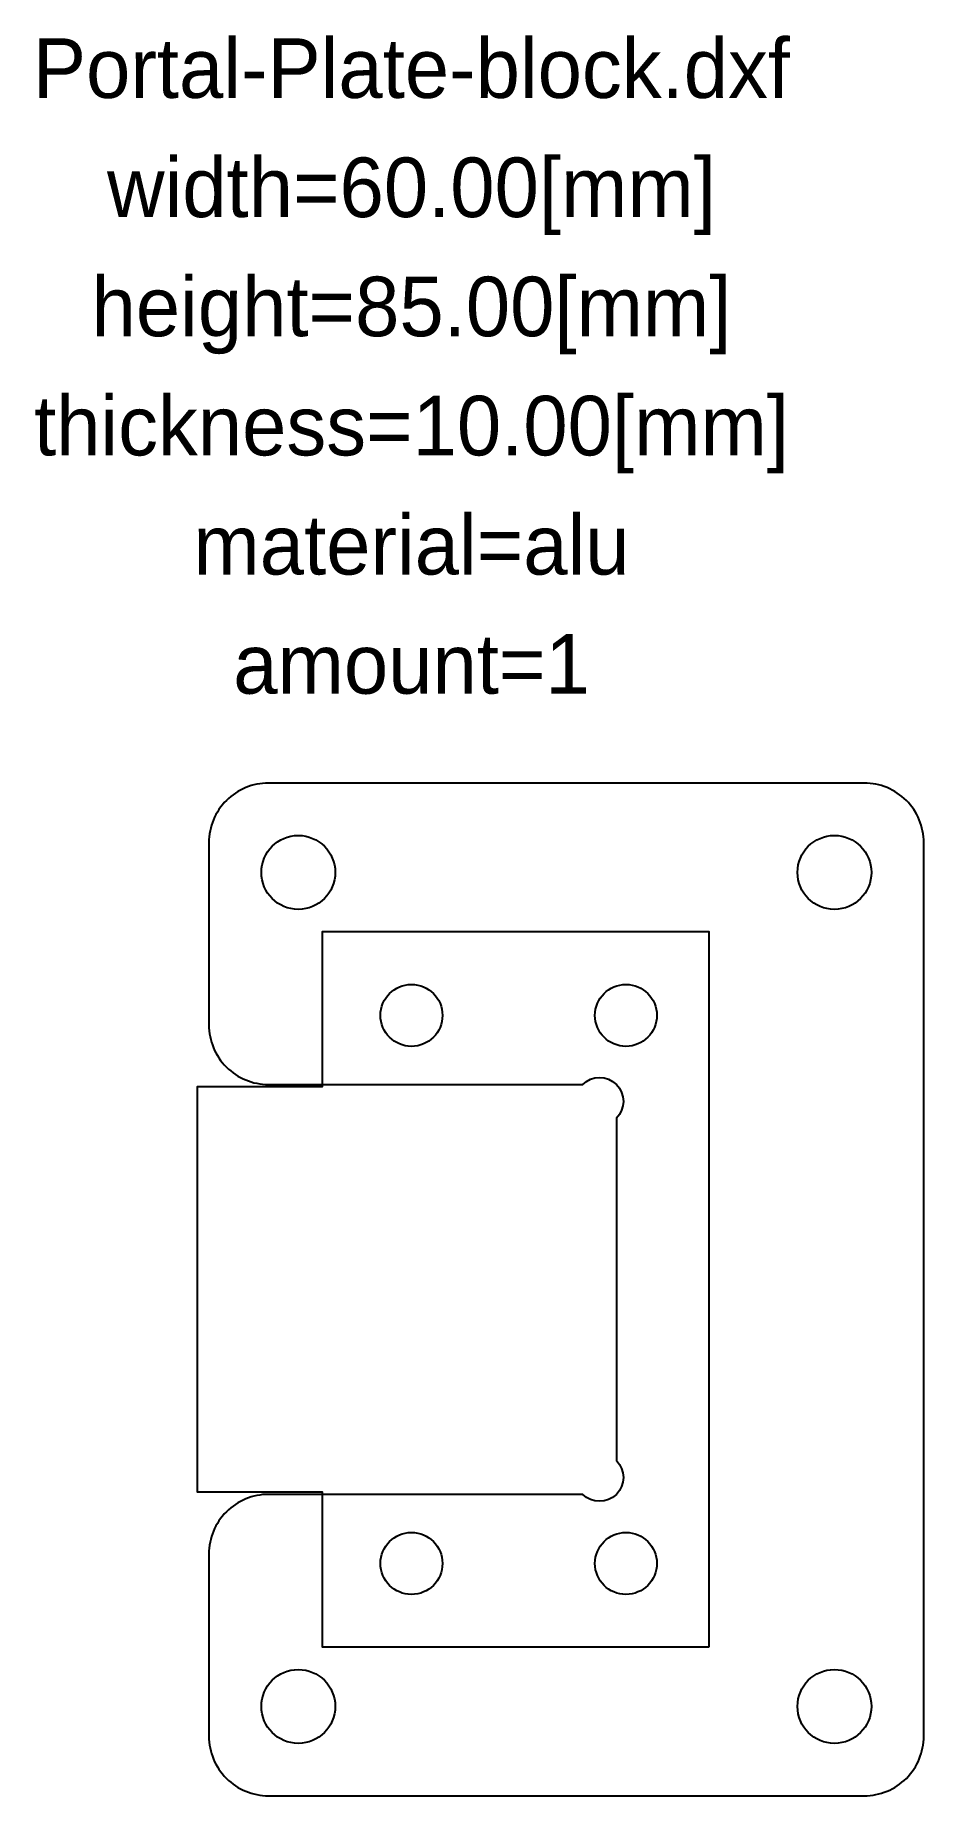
# Model space of a CAD drawing. Header units: metres. Extents: x -32 to 43, y -42 to 105.
import ezdxf
from ezdxf.enums import TextEntityAlignment as Align

# ---------------------------------------------------------------- set-up
doc = ezdxf.new("R2010")
doc.units = ezdxf.units.M
doc.layers.add('annotation', color=2, linetype='Continuous')
doc.layers.add('outline', color=2, linetype='Continuous')
doc.styles.add('LiberationSerif', font='LiberationSerif-Regular.ttf')

msp = doc.modelspace()

# ---------------------------------------------------------------- linework, layer by layer
msp.add_lwpolyline([(-12, -42.5), (38, -42.5, 0.414214), (43, -37.5), (43, 37.5, 0.414214), (38, 42.5), (-12, 42.5, 0.414214), (-17, 37.5), (-17, 22.2, 0.414214), (-12, 17.2), (14.37, 17.2, -1), (17.2, 14.37), (17.2, -14.37, -1), (14.37, -17.2), (-12, -17.2, 0.414214), (-17, -22.2), (-17, -37.5, 0.414214)], format="xyb", close=True)
for centre, radius in [((-9.5, 35), 3.1), ((35.5, 35), 3.1), ((0, 23), 2.6), ((18, 23), 2.6), ((0, -23), 2.6), ((18, -23), 2.6), ((-9.5, -35), 3.1), ((35.5, -35), 3.1)]:
    msp.add_circle(centre, radius)
at = {"layer": 'outline'}
msp.add_lwpolyline([(25, -30), (25, 30), (-7.5, 30), (-7.5, 17), (-18, 17), (-18, -17), (-7.5, -17), (-7.5, -30)], close=True, dxfattribs=at)

# ---------------------------------------------------------------- texts
at = {"layer": 'annotation', "style": 'LiberationSerif'}
for s, p in [('Portal-Plate-block.dxf', (0, 102.5)), ('width=60.00[mm]', (0, 92.5)), ('height=85.00[mm]', (0, 82.5)), ('thickness=10.00[mm]', (0, 72.5)), ('material=alu', (0, 62.5)), ('amount=1', (0, 52.5))]:
    msp.add_text(s, height=5, dxfattribs=at).set_placement(p, align=Align.MIDDLE_CENTER)

doc.saveas('drawing.dxf')
